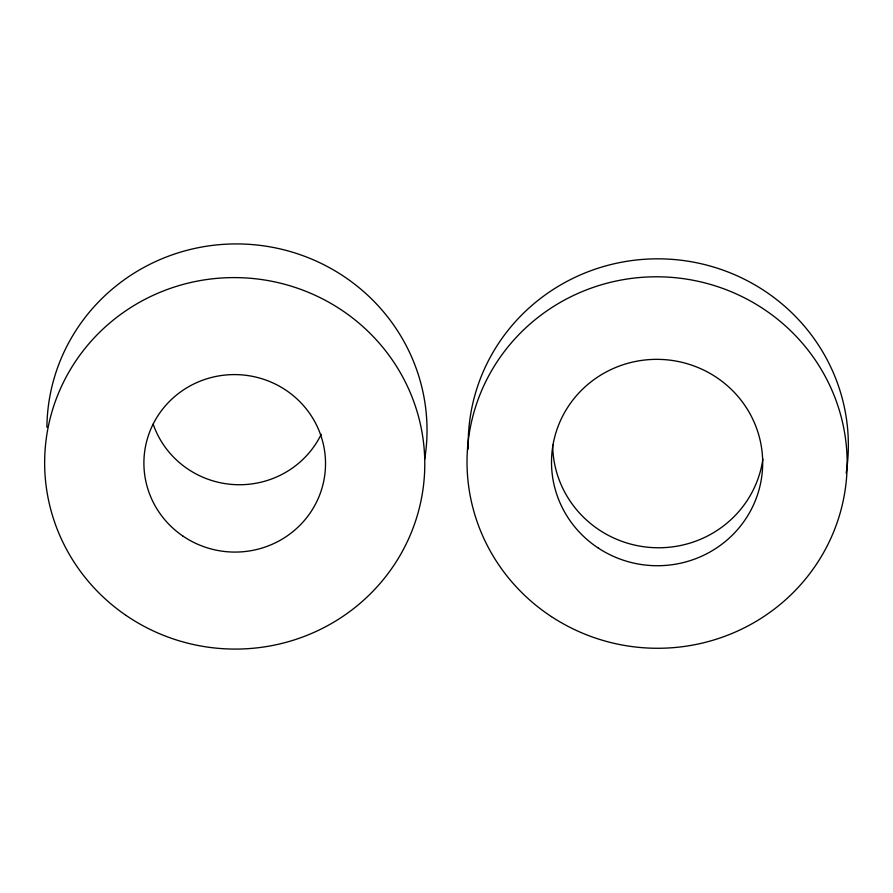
<?xml version="1.0" encoding="UTF-8"?>
<svg xmlns="http://www.w3.org/2000/svg" width="893" height="893" viewBox="0 0 893 893"><rect width="100%" height="100%" fill="white"/><g stroke="black" fill="none" stroke-linecap="round" stroke-linejoin="round"><path stroke-width="1.34" d="M468.278 449.012A190.086 185.722 3.8 0 1 670.118 259.227A190.086 185.722 3.8 0 1 846.173 473.19M762.879 459.013A105.608 103.186 3.8 0 1 651.332 547.521A105.608 103.186 3.8 0 1 552.689 444.826M321.212 434.322A90.818 88.731 3.8 0 1 233.843 484.564A90.818 88.731 3.8 0 1 153.161 424.142M46.894 427.245A190.086 185.722 3.8 0 1 252.764 244.615A190.086 185.722 3.8 0 1 424.7 459.181M551.428 616.616A190.086 185.722 3.8 0 0 846.743 475.333A190.086 185.722 3.8 0 0 573.094 295.661A190.086 185.722 3.8 0 0 551.428 616.616M598.388 548.135A105.608 103.186 3.8 0 0 762.455 469.651A105.608 103.186 3.8 0 0 610.432 369.825A105.608 103.186 3.8 0 0 598.388 548.135M126.058 615.411A190.086 185.722 3.8 0 0 424.097 479.664A190.086 185.722 3.8 0 0 153.998 294.936A190.086 185.722 3.8 0 0 126.058 615.411M182.797 535.99A90.818 88.731 3.8 0 0 325.197 471.136A90.818 88.731 3.8 0 0 196.147 382.874A90.818 88.731 3.8 0 0 182.797 535.99"/></g></svg>
